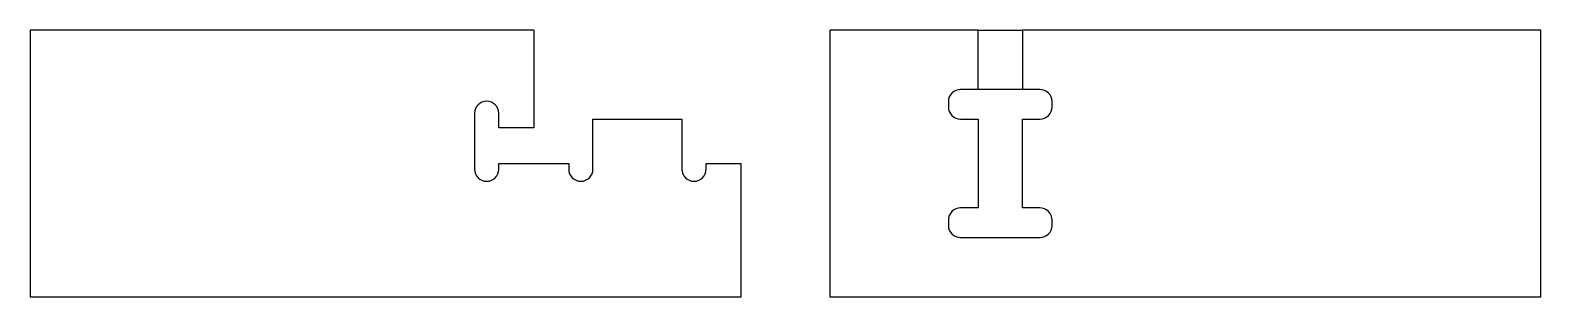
# Model space of a CAD drawing. Extents: x 255 to 765, y 45 to 135.
import ezdxf

# ---------------------------------------------------------------- set-up
doc = ezdxf.new("R2010")
doc.units = 0
doc.layers.add('1', color=7, linetype='CONTINUOUS')

msp = doc.modelspace()

# ---------------------------------------------------------------- linework, layer by layer
at = {"layer": '1', "color": 7, "linetype": 'CONTINUOUS'}
for p, q in [((574.52421, 134.99956), (589.52421, 134.99956)), ((574.52421, 114.99956), (574.52421, 134.99956)), ((589.52421, 134.99956), (589.52421, 114.99956))]:
    msp.add_line(p, q, dxfattribs=at)
for points in [[(424.52421, 134.99956), (254.52421, 134.99956), (254.52421, 134.99956), (254.52421, 44.99956), (254.52421, 44.99956), (494.52421, 44.99956), (494.52421, 44.99956), (494.52421, 89.99956)], [(574.52421, 134.99956), (524.52421, 134.99956), (524.52421, 134.99956), (524.52421, 44.99956), (524.52421, 44.99956), (764.52421, 44.99956), (764.52421, 44.99956), (764.52421, 134.99956), (764.52421, 134.99956), (589.52421, 134.99956)]]:
    msp.add_lwpolyline(points, dxfattribs=at)
for points in [[(424.52421, 134.99956), (424.52421, 101.99956), (424.52421, 101.99956), (412.72421, 101.99956), (412.72421, 101.99956), (412.72421, 106.89956), (412.72421, 106.89956, 1), (404.52421, 106.89956), (404.52421, 106.89956), (404.52421, 88.09956), (404.52421, 88.09956, 1), (412.72421, 88.09956), (412.72421, 88.09956), (412.72421, 89.99956), (412.72421, 89.99956), (436.32421, 89.99956), (436.32421, 89.99956), (436.32421, 88.09956), (436.32421, 88.09956, 1), (444.52421, 88.09956), (444.52421, 88.09956), (444.52421, 104.99956), (444.52421, 104.99956), (474.52421, 104.99956), (474.52421, 104.99956), (474.52421, 88.09956), (474.52421, 88.09956, 1), (482.72421, 88.09956), (482.72421, 88.09956), (482.72421, 89.99956), (482.72421, 89.99956), (494.52421, 89.99956)], [(568.62421, 114.99956, 0.414214), (564.52421, 110.89956), (564.52421, 110.89956), (564.52421, 109.09956), (564.52421, 109.09956, 0.414214), (568.62421, 104.99956), (568.62421, 104.99956), (574.52421, 104.99956), (574.52421, 104.99956), (574.52421, 74.99956), (574.52421, 74.99956), (568.62421, 74.99956), (568.62421, 74.99956, 0.414214), (564.52421, 70.89956), (564.52421, 70.89956), (564.52421, 69.09956), (564.52421, 69.09956, 0.414214), (568.62421, 64.99956), (568.62421, 64.99956), (595.42421, 64.99956), (595.42421, 64.99956, 0.414214), (599.52421, 69.09956), (599.52421, 69.09956), (599.52421, 70.89956), (599.52421, 70.89956, 0.414214), (595.42421, 74.99956), (595.42421, 74.99956), (589.52421, 74.99956), (589.52421, 74.99956), (589.52421, 104.99956), (589.52421, 104.99956), (595.42421, 104.99956), (595.42421, 104.99956, 0.414214), (599.52421, 109.09956), (599.52421, 109.09956), (599.52421, 110.89956), (599.52421, 110.89956, 0.414214), (595.42421, 114.99956), (595.42421, 114.99956), (589.52421, 114.99956), (589.52421, 114.99956), (589.52421, 114.99956), (574.52421, 114.99956), (574.52421, 114.99956), (568.62421, 114.99956)]]:
    msp.add_lwpolyline(points, format="xyb", dxfattribs=at)

doc.saveas('drawing.dxf')
